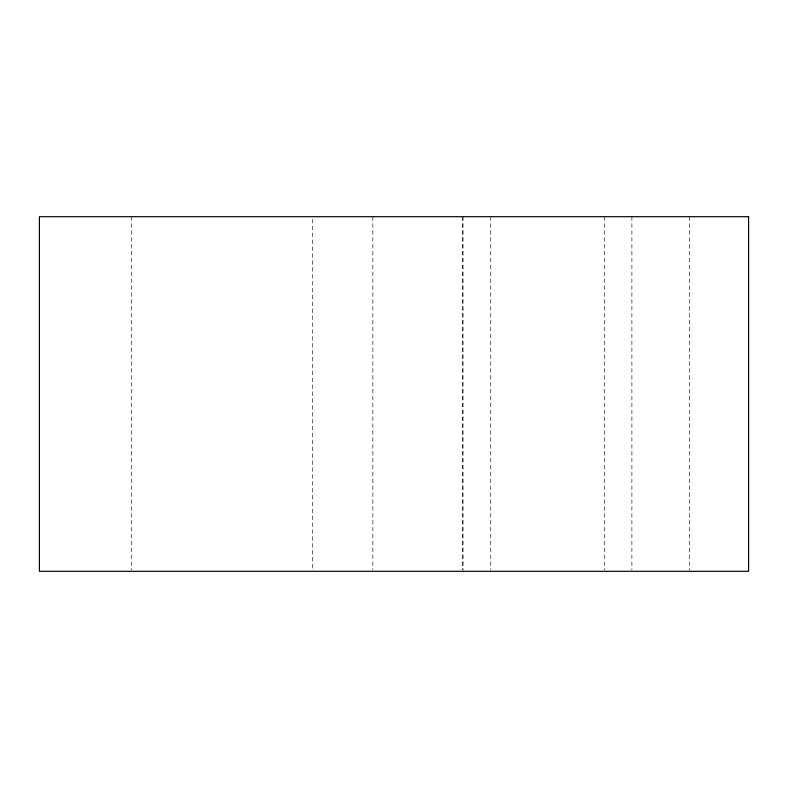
<?xml version="1.0" encoding="UTF-8"?>
<svg xmlns="http://www.w3.org/2000/svg" width="788" height="788" viewBox="0 0 788 788"><rect width="100%" height="100%" fill="white"/><g stroke="black" fill="none" stroke-linecap="round" stroke-linejoin="round"><path stroke-width="0.59" stroke-dasharray="3.94 2.96" d="M689.372 216.7L689.372 570.069M631.897 216.7L631.897 570.069M604.632 216.7L604.632 570.069M490.747 216.7L490.747 570.069M462.999 216.7L462.999 570.069M462.763 216.7L462.763 570.069M372.852 216.7L372.852 570.069M312.442 219.162L312.442 570.069M131.468 216.7L131.468 570.069"/><path stroke-width="1.18" d="M748.6 216.7L39.4 216.7L39.4 571.3L748.6 571.3L748.6 216.7"/></g></svg>
